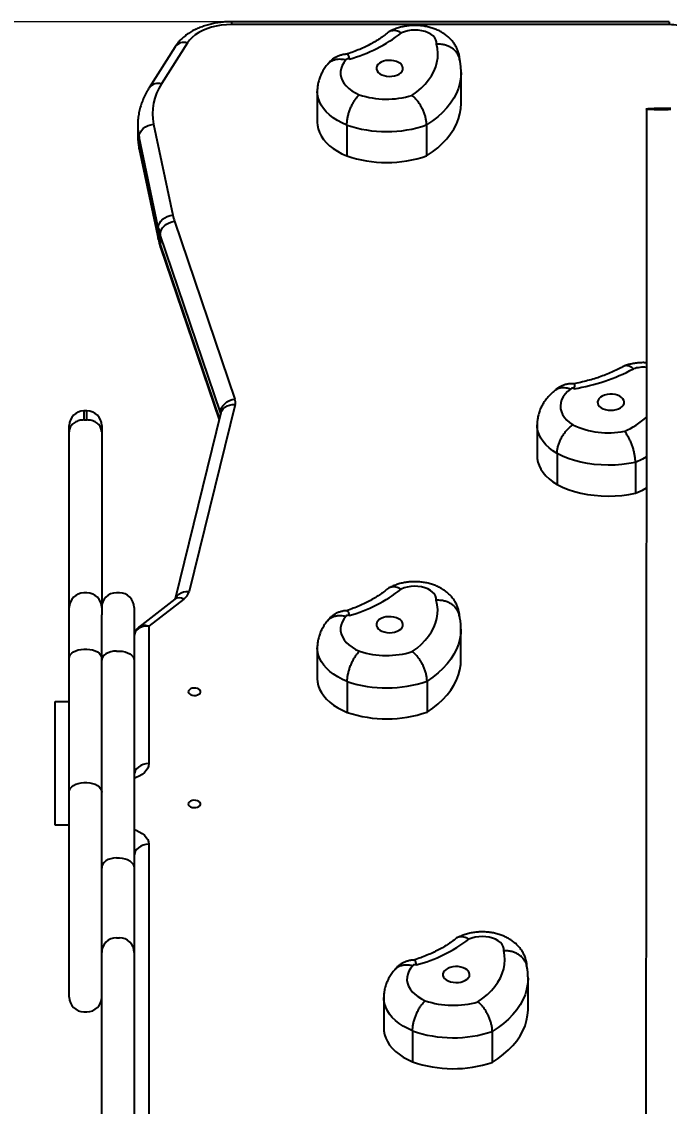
# Model space of a CAD drawing. Header units: millimetres. Extents: x -3521 to 2863, y -2984 to 3054.
# Drawn here: x -492 to -73, y 846 to 1548 of the extents above; entities that cross this region are included whole.
import ezdxf

# ---------------------------------------------------------------- set-up
doc = ezdxf.new("R2010")
doc.units = ezdxf.units.MM
doc.layers.add('DIKOM_ОБЪЕКТ', color=7, linetype='Continuous')
doc.layers.add('DIKOM_РАЗМЕР_ОБЪЕКТА', color=7, linetype='Continuous')
doc.styles.add('style1', font='arial.ttf', dxfattribs={"width": 0.8})
doc.dimstyles.new('1-50', dxfattribs={"dimtxt": 300, "dimasz": 200, "dimexe": 100, "dimexo": 0, "dimgap": 100, "dimtad": 1, "dimdec": 0, "dimtxsty": 'style1', "dimcen": 0, "dimclrd": 7, "dimclre": 7, "dimadec": 1, "dimazin": 2, "dimtfac": 1, "dimtdec": 0, "dimtmove": 0, "dimatfit": 3, "dimfxl": 0, "dimlwd": 25, "dimlwe": 18, "dimarcsym": 0})

# ---------------------------------------------------------------- blocks, each defined once
blk = doc.blocks.new('*D17')
at = {"layer": 'Defpoints', "color": 0, "transparency": 16777216}
for p in [(-1571.98, 1547.78), (-150.54, 1547.78), (-231.69, -840.74)]:
    blk.add_point(p, dxfattribs=at)
at = {"layer": 'DIKOM_РАЗМЕР_ОБЪЕКТА', "color": 7, "lineweight": 18, "transparency": 16777216}
for p, q in [((-150.54, 1547.78), (-1671.98, 1547.78)), ((-231.69, -840.74), (-1671.98, -840.74))]:
    blk.add_line(p, q, dxfattribs=at)
at = {"layer": 'DIKOM_РАЗМЕР_ОБЪЕКТА', "color": 7, "lineweight": 25, "transparency": 16777216}
blk.add_line((-1571.98, -640.74), (-1571.98, 1347.78), dxfattribs=at)
at = {"layer": 'DIKOM_РАЗМЕР_ОБЪЕКТА', "color": 7, "transparency": 16777216}
for points in [[(-1605.31, 1347.78), (-1538.65, 1347.78), (-1571.98, 1547.78)], [(-1605.31, -640.74), (-1538.65, -640.74), (-1571.98, -840.74)]]:
    blk.add_solid(points, dxfattribs=at)
at = {"layer": 'DIKOM_РАЗМЕР_ОБЪЕКТА', "color": 0, "transparency": 16777216, "insert": (-1825.15, 353.52), "char_height": 300, "attachment_point": 5, "rotation": 90, "style": 'style1'}
blk.add_mtext('2400', dxfattribs=at)

msp = doc.modelspace()

# ---------------------------------------------------------------- linework, layer by layer
at = {"layer": 'DIKOM_ОБЪЕКТ'}
for p, q in [((-73.02, 1547.78), (-356.11, 1547.78)), ((-356.11, 1547.78), (-356.11, 1545.88)), ((-73.02, 1545.88), (-356.11, 1545.88)), ((-73.02, 1547.78), (-73.02, 1545.88)), ((-392.66, 1531.53), (-409.42, 1504.99)), ((-384.63, 1534.06), (-401.39, 1507.52)), ((-207.66, 1494.85), (-207.66, 1514.86)), ((-300.68, 1502.67), (-300.68, 1482.66)), ((-416.76, 1480.69), (-416.76, 1474.29)), ((-406.53, 1481.44), (-394.06, 1422.68)), ((-281.56, 1480.93), (-281.56, 1460.93)), ((-229.96, 1480.97), (-229.96, 1460.97)), ((-403.49, 1414.35), (-415.96, 1473.12)), ((-415.96, 1473.12), (-415.96, 1466.72)), ((-415.96, 1466.72), (-403.49, 1407.95)), ((-415.83, 1465.46), (-415.96, 1466.72)), ((-415.83, 1465.46), (-403.36, 1406.7)), ((-392.97, 1418.71), (-353.96, 1303.68)), ((-403.49, 1414.35), (-403.49, 1407.95)), ((-403.36, 1406.7), (-403.49, 1407.95)), ((-363.27, 1294.95), (-402.28, 1409.97)), ((-402.28, 1409.97), (-402.28, 1403.57)), ((-402.28, 1403.57), (-364.01, 1290.72)), ((-401.97, 1401.65), (-364.15, 1290.14)), ((-353.8, 1300.06), (-383.53, 1179.16)), ((-449.61, 1296.01), (-451.61, 1296.01)), ((-451.61, 1296.01), (-451.61, 1290.19)), ((-449.61, 1290.19), (-449.61, 1296.01)), ((-363.02, 1294.73), (-392.62, 1174.34)), ((-363.27, 1294.95), (-363.27, 1293.72)), ((-461.11, 1282.55), (-461.11, 1286.51)), ((-451.61, 1290.19), (-449.61, 1290.19)), ((-440.11, 1286.51), (-440.11, 1282.55)), ((-158.46, 1287.03), (-158.46, 1267.03)), ((-461.11, 1168.8), (-461.11, 1282.55)), ((-440.11, 1282.55), (-440.11, 1168.84)), ((-145.63, 1268.43), (-145.63, 1248.42)), ((-94.92, 1262.73), (-94.92, 1242.73)), ((-449.61, 1178.3), (-451.61, 1178.3)), ((-428.61, 1178.34), (-430.61, 1178.34)), ((-392.82, 1174.18), (-416.15, 1156.11)), ((-387, 1174.27), (-409.61, 1156.76)), ((-461.11, 1136.02), (-461.11, 1168.8)), ((-440.11, 1168.73), (-440.11, 1168.84)), ((-440.11, 1168.73), (-440.11, 1164.15)), ((-419.11, 1168.84), (-419.11, 1134.69)), ((-440.11, 1134.69), (-440.11, 1164.15)), ((-409.61, 1156.76), (-409.61, 1067.84)), ((-207.76, 1134.83), (-207.76, 1154.83)), ((-451.61, 1141.87), (-449.61, 1141.87)), ((-430.61, 1140.6), (-428.61, 1140.6)), ((-300.65, 1142.78), (-300.65, 1122.77)), ((-461.11, 1049.4), (-461.11, 1136.02)), ((-440.11, 1000.25), (-440.11, 1134.69)), ((-419.11, 1134.69), (-419.11, 1000.25)), ((-281.29, 1120.94), (-281.29, 1100.94)), ((-229.69, 1121.19), (-229.69, 1101.19)), ((-470.11, 1028.07), (-470.11, 1108.06)), ((-470.11, 1108.06), (-461.11, 1108.06)), ((-451.61, 1055.56), (-449.61, 1055.56)), ((-461.11, 916.78), (-461.11, 1049.4)), ((-470.11, 1028.02), (-470.11, 1028.07)), ((-461.11, 1028.07), (-470.11, 1028.07)), ((-461.11, 1028.02), (-470.11, 1028.02)), ((-409.61, 1015.66), (-409.61, 771.54)), ((-430.61, 1006.86), (-428.61, 1006.86)), ((-440.11, 945.66), (-440.11, 1000.25)), ((-419.11, 1000.25), (-419.11, 945.66)), ((-430.61, 955.16), (-428.61, 955.16)), ((-164.36, 908.96), (-164.36, 928.97)), ((-419.11, 924.68), (-419.11, 924.69)), ((-257.68, 916.5), (-257.68, 896.49)), ((-451.61, 907.28), (-449.61, 907.28)), ((-239.07, 894.97), (-239.07, 874.97)), ((-187.47, 894.58), (-187.47, 874.57))]:
    msp.add_line(p, q, dxfattribs=at)
at = {"layer": 'DIKOM_ОБЪЕКТ', "flags": 128}
for points in [[(-356.11, 1545.88), (-359.45, 1545.77), (-362.75, 1545.44), (-365.98, 1544.89), (-369.08, 1544.14), (-372.03, 1543.19), (-374.79, 1542.04), (-377.32, 1540.73), (-379.6, 1539.25), (-381.59, 1537.64), (-383.27, 1535.9), (-384.63, 1534.06)], [(-223.52, 1533.31), (-223.54, 1534.7), (-223.93, 1536.07), (-224.7, 1537.38), (-225.82, 1538.6), (-227.26, 1539.69), (-228.98, 1540.62), (-230.93, 1541.37), (-233.06, 1541.92), (-235.32, 1542.24), (-237.63, 1542.34), (-239.94, 1542.22), (-242.18, 1541.86), (-244.29, 1541.29), (-246.21, 1540.51)], [(-239.43, 1500.11), (-236.3, 1502.41), (-233.47, 1504.85), (-230.93, 1507.41), (-228.72, 1510.07), (-226.84, 1512.82), (-225.29, 1515.64), (-224.1, 1518.53), (-223.26, 1521.46), (-222.78, 1524.42), (-222.66, 1527.39), (-222.91, 1530.36), (-223.52, 1533.31)], [(-282.11, 1523.02), (-283.51, 1521.27), (-284.57, 1519.43), (-285.29, 1517.54), (-285.64, 1515.61), (-285.64, 1513.67), (-285.27, 1511.74), (-284.54, 1509.85), (-283.47, 1508.01), (-282.06, 1506.27), (-280.34, 1504.62), (-278.32, 1503.11), (-276.03, 1501.73), (-273.49, 1500.53)], [(-279.91, 1523.59), (-280.22, 1523.7), (-280.57, 1523.75), (-280.94, 1523.75), (-281.29, 1523.69), (-281.6, 1523.58), (-281.85, 1523.42), (-282.02, 1523.23), (-282.11, 1523.02)], [(-249.48, 1522.06), (-251.06, 1522.5), (-252.76, 1522.74), (-254.51, 1522.77), (-256.23, 1522.58), (-257.85, 1522.2), (-259.31, 1521.62), (-260.54, 1520.88), (-261.51, 1520.01), (-262.16, 1519.04), (-262.47, 1518.01), (-262.43, 1516.96), (-262.04, 1515.94), (-261.32, 1514.99), (-260.29, 1514.14), (-258.99, 1513.44), (-257.49, 1512.91), (-255.84, 1512.57), (-254.11, 1512.43), (-252.37, 1512.51), (-250.69, 1512.8), (-249.14, 1513.28), (-247.78, 1513.94), (-246.68, 1514.75), (-245.87, 1515.67), (-245.38, 1516.68), (-245.25, 1517.72), (-245.46, 1518.76), (-246.02, 1519.75), (-246.91, 1520.66), (-248.07, 1521.44), (-249.48, 1522.06)], [(-207.66, 1514.89), (-207.83, 1511.63), (-208.4, 1508.24), (-209.35, 1504.88), (-210.68, 1501.57), (-212.39, 1498.32), (-214.47, 1495.15), (-216.9, 1492.07), (-219.68, 1489.1), (-222.8, 1486.25), (-226.23, 1483.54), (-229.96, 1480.97)], [(-281.56, 1480.93), (-284.72, 1482.35), (-287.64, 1483.94), (-290.32, 1485.68), (-292.73, 1487.55), (-294.85, 1489.55), (-296.66, 1491.65), (-298.14, 1493.84), (-299.3, 1496.1), (-300.11, 1498.42), (-300.57, 1500.77), (-300.68, 1502.65)], [(-229.96, 1460.97), (-226.23, 1463.54), (-222.8, 1466.25), (-219.68, 1469.1), (-216.9, 1472.07), (-214.47, 1475.15), (-212.39, 1478.32), (-210.68, 1481.57), (-209.35, 1484.88), (-208.4, 1488.24), (-207.83, 1491.63), (-207.66, 1494.85)], [(-72.06, 1490.89), (-73.69, 1490.84), (-75.47, 1490.8), (-77.33, 1490.79), (-79.21, 1490.79), (-81.04, 1490.82), (-82.75, 1490.86), (-84.29, 1490.92), (-85.59, 1490.99), (-86.6, 1491.07), (-87.3, 1491.17), (-87.66, 1491.26), (-87.66, 1491.36), (-87.3, 1491.46), (-86.6, 1491.55), (-85.59, 1491.64), (-84.29, 1491.71), (-82.75, 1491.77), (-81.04, 1491.81), (-79.21, 1491.83), (-77.33, 1491.84), (-75.47, 1491.82), (-73.69, 1491.79), (-72.06, 1491.74)], [(-415.96, 1473.12), (-415.78, 1474.61), (-415.24, 1476.08), (-414.37, 1477.46), (-413.2, 1478.7), (-411.77, 1479.76), (-410.14, 1480.58), (-408.37, 1481.15), (-406.53, 1481.44)], [(-300.68, 1482.66), (-300.57, 1480.77), (-300.11, 1478.42), (-299.3, 1476.1), (-298.14, 1473.84), (-296.66, 1471.65), (-294.85, 1469.54), (-292.73, 1467.55), (-290.32, 1465.67), (-287.64, 1463.94), (-284.72, 1462.35), (-281.56, 1460.93)], [(-403.49, 1414.35), (-403.31, 1415.85), (-402.77, 1417.32), (-401.9, 1418.7), (-400.73, 1419.94), (-399.3, 1420.99), (-397.67, 1421.82), (-395.9, 1422.39), (-394.06, 1422.68)], [(-402.28, 1409.97), (-402.1, 1411.48), (-401.57, 1412.97), (-400.71, 1414.39), (-399.56, 1415.68), (-398.14, 1416.8), (-396.54, 1417.7), (-394.79, 1418.34), (-392.97, 1418.71)], [(-401.97, 1401.65), (-402.1, 1402.11), (-402.28, 1403.57)], [(-136.87, 1310.05), (-138.79, 1308.49), (-140.4, 1306.8), (-141.68, 1305.02), (-142.63, 1303.16), (-143.22, 1301.26), (-143.46, 1299.32), (-143.33, 1297.38), (-142.84, 1295.46), (-142, 1293.59), (-140.81, 1291.78), (-139.3, 1290.06), (-137.47, 1288.46), (-135.36, 1286.99)], [(-105.1, 1305.48), (-106.52, 1306.09), (-108.12, 1306.51), (-109.82, 1306.73), (-111.57, 1306.75), (-113.28, 1306.55), (-114.89, 1306.14), (-116.34, 1305.56), (-117.55, 1304.81), (-118.49, 1303.92), (-119.12, 1302.95), (-119.4, 1301.91), (-119.34, 1300.87), (-118.92, 1299.85), (-118.17, 1298.91), (-117.11, 1298.07), (-115.8, 1297.38), (-114.29, 1296.86), (-112.63, 1296.54), (-110.89, 1296.42), (-109.15, 1296.51), (-107.48, 1296.81), (-105.95, 1297.31), (-104.61, 1297.98), (-103.53, 1298.8), (-102.74, 1299.74), (-102.28, 1300.75), (-102.17, 1301.79), (-102.42, 1302.83), (-103.01, 1303.82), (-103.91, 1304.71), (-105.1, 1305.48)], [(-363.27, 1294.95), (-363.09, 1296.45), (-362.56, 1297.94), (-361.7, 1299.36), (-360.55, 1300.65), (-359.14, 1301.77), (-357.53, 1302.67), (-355.78, 1303.32), (-353.96, 1303.68)], [(-363.02, 1294.73), (-363.02, 1294.76), (-362.48, 1296.14), (-361.61, 1297.37), (-360.45, 1298.42), (-359.02, 1299.24), (-357.4, 1299.8), (-355.63, 1300.08), (-353.8, 1300.06)], [(-145.63, 1268.43), (-148.29, 1270.17), (-150.68, 1272.06), (-152.77, 1274.06), (-154.56, 1276.17), (-156.02, 1278.37), (-157.15, 1280.64), (-157.94, 1282.96), (-158.37, 1285.31), (-158.46, 1287.01)], [(-158.46, 1267.03), (-158.37, 1265.3), (-157.94, 1262.95), (-157.15, 1260.63), (-156.02, 1258.37), (-154.56, 1256.17), (-152.77, 1254.06), (-150.68, 1252.05), (-148.29, 1250.17), (-145.63, 1248.42)], [(-94.92, 1262.73), (-99.22, 1261.91), (-103.62, 1261.33), (-108.1, 1260.99), (-112.61, 1260.89), (-117.11, 1261.02), (-121.58, 1261.4), (-125.97, 1262.02), (-130.25, 1262.87), (-134.4, 1263.94), (-138.36, 1265.23), (-142.12, 1266.73), (-145.63, 1268.43)], [(-87.83, 1266.22), (-90.45, 1264.84), (-94.92, 1262.73)], [(-145.63, 1248.42), (-142.12, 1246.73), (-138.36, 1245.23), (-134.4, 1243.94), (-130.25, 1242.86), (-125.97, 1242.02), (-121.58, 1241.4), (-117.11, 1241.02), (-112.61, 1240.88), (-108.1, 1240.98), (-103.62, 1241.33), (-99.22, 1241.91), (-94.92, 1242.73)], [(-94.92, 1242.73), (-90.45, 1244.83), (-87.79, 1246.24)], [(-392.55, 1174.48), (-392.21, 1175.24), (-391.34, 1176.48), (-390.17, 1177.52), (-388.75, 1178.34), (-387.12, 1178.9), (-385.36, 1179.18), (-383.53, 1179.16)], [(-223.69, 1173.55), (-223.73, 1174.94), (-224.14, 1176.31), (-224.92, 1177.62), (-226.06, 1178.83), (-227.51, 1179.92), (-229.24, 1180.84), (-231.2, 1181.58), (-233.34, 1182.12), (-235.59, 1182.44), (-237.9, 1182.53), (-240.21, 1182.39), (-242.45, 1182.03), (-244.55, 1181.45), (-246.47, 1180.67)], [(-239.24, 1140.29), (-236.14, 1142.61), (-233.32, 1145.06), (-230.82, 1147.62), (-228.64, 1150.29), (-226.78, 1153.05), (-225.27, 1155.88), (-224.11, 1158.77), (-223.3, 1161.7), (-222.86, 1164.66), (-222.77, 1167.64), (-223.05, 1170.61), (-223.69, 1173.55)], [(-282.17, 1163.03), (-283.55, 1161.27), (-284.59, 1159.43), (-285.28, 1157.54), (-285.62, 1155.6), (-285.59, 1153.66), (-285.2, 1151.74), (-284.46, 1149.85), (-283.36, 1148.02), (-281.93, 1146.28), (-280.19, 1144.64), (-278.15, 1143.13), (-275.85, 1141.77), (-273.3, 1140.57)], [(-279.97, 1163.61), (-280.29, 1163.71), (-280.64, 1163.77), (-281, 1163.76), (-281.35, 1163.7), (-281.66, 1163.59), (-281.91, 1163.43), (-282.09, 1163.24), (-282.17, 1163.03)], [(-249.53, 1162.2), (-251.12, 1162.63), (-252.82, 1162.86), (-254.56, 1162.88), (-256.28, 1162.7), (-257.9, 1162.3), (-259.35, 1161.72), (-260.58, 1160.98), (-261.53, 1160.1), (-262.18, 1159.13), (-262.48, 1158.1), (-262.42, 1157.05), (-262.02, 1156.03), (-261.29, 1155.08), (-260.25, 1154.24), (-258.95, 1153.54), (-257.44, 1153.02), (-255.78, 1152.68), (-254.05, 1152.55), (-252.31, 1152.64), (-250.64, 1152.93), (-249.09, 1153.42), (-247.74, 1154.08), (-246.65, 1154.9), (-245.85, 1155.83), (-245.37, 1156.84), (-245.25, 1157.88), (-245.48, 1158.92), (-246.05, 1159.91), (-246.94, 1160.81), (-248.12, 1161.58), (-249.53, 1162.2)], [(-207.76, 1154.84), (-207.9, 1151.94), (-208.43, 1148.54), (-209.34, 1145.18), (-210.64, 1141.87), (-212.31, 1138.61), (-214.35, 1135.43), (-216.75, 1132.34), (-219.5, 1129.36), (-222.58, 1126.5), (-225.98, 1123.77), (-229.69, 1121.19)], [(-461.11, 1136.02), (-460.92, 1137.16), (-460.38, 1138.26), (-459.5, 1139.27), (-458.32, 1140.16), (-456.88, 1140.89), (-455.24, 1141.43), (-453.46, 1141.76), (-451.61, 1141.87)], [(-449.61, 1141.87), (-447.75, 1141.76), (-445.97, 1141.43), (-444.33, 1140.89), (-442.89, 1140.16), (-441.71, 1139.27), (-440.83, 1138.26), (-440.29, 1137.16), (-440.11, 1136.02)], [(-430.61, 1140.6), (-432.46, 1140.49), (-434.24, 1140.15), (-435.88, 1139.61), (-437.32, 1138.87), (-438.5, 1137.97), (-439.38, 1136.95), (-439.92, 1135.84), (-440.11, 1134.69)], [(-428.61, 1140.6), (-426.75, 1140.49), (-424.97, 1140.15), (-423.33, 1139.61), (-421.89, 1138.87), (-420.71, 1137.97), (-419.83, 1136.95), (-419.29, 1135.84), (-419.11, 1134.69)], [(-281.29, 1120.94), (-284.46, 1122.35), (-287.4, 1123.93), (-290.1, 1125.65), (-292.53, 1127.52), (-294.67, 1129.51), (-296.5, 1131.6), (-298.01, 1133.79), (-299.19, 1136.04), (-300.03, 1138.36), (-300.51, 1140.71), (-300.65, 1142.76)], [(-229.69, 1101.19), (-225.98, 1103.77), (-222.58, 1106.5), (-219.5, 1109.36), (-216.75, 1112.34), (-214.35, 1115.43), (-212.31, 1118.61), (-210.64, 1121.86), (-209.34, 1125.18), (-208.43, 1128.54), (-207.9, 1131.93), (-207.76, 1134.83)], [(-300.65, 1122.77), (-300.51, 1120.7), (-300.03, 1118.35), (-299.19, 1116.04), (-298.01, 1113.78), (-296.5, 1111.6), (-294.67, 1109.5), (-292.53, 1107.51), (-290.1, 1105.65), (-287.4, 1103.92), (-284.46, 1102.35), (-281.29, 1100.94)], [(-384.11, 1114.33), (-383.93, 1113.62), (-383.41, 1112.97), (-382.6, 1112.45), (-381.57, 1112.09), (-380.4, 1111.93), (-379.22, 1111.99), (-378.11, 1112.25), (-377.17, 1112.69), (-376.5, 1113.28), (-376.15, 1113.97), (-376.15, 1114.68), (-376.5, 1115.37), (-377.17, 1115.96), (-378.11, 1116.4), (-379.22, 1116.66), (-380.4, 1116.72), (-381.57, 1116.56), (-382.6, 1116.2), (-383.41, 1115.68), (-383.93, 1115.03), (-384.11, 1114.33)], [(-409.61, 1067.84), (-409.79, 1066.3), (-410.33, 1064.8), (-411.23, 1063.36), (-412.46, 1062), (-414, 1060.77), (-415.82, 1059.68), (-417.87, 1058.76), (-419.11, 1058.32)], [(-409.61, 1067.84), (-411.46, 1067.69), (-413.24, 1067.26), (-414.88, 1066.56), (-416.32, 1065.61), (-417.5, 1064.46), (-418.38, 1063.15), (-418.92, 1061.72), (-418.97, 1061.51)], [(-461.11, 1049.4), (-460.92, 1050.6), (-460.38, 1051.76), (-459.5, 1052.82), (-458.32, 1053.75), (-456.88, 1054.52), (-455.24, 1055.09), (-453.46, 1055.44), (-451.61, 1055.56)], [(-449.61, 1055.56), (-447.75, 1055.44), (-445.97, 1055.09), (-444.33, 1054.52), (-442.89, 1053.75), (-441.71, 1052.82), (-440.83, 1051.76), (-440.29, 1050.6), (-440.11, 1049.4)], [(-384.11, 1041.75), (-383.93, 1041.04), (-383.41, 1040.4), (-382.6, 1039.87), (-381.57, 1039.52), (-380.4, 1039.36), (-379.22, 1039.41), (-378.11, 1039.67), (-377.17, 1040.12), (-376.5, 1040.71), (-376.15, 1041.39), (-376.15, 1042.11), (-376.5, 1042.79), (-377.17, 1043.38), (-378.11, 1043.83), (-379.22, 1044.09), (-380.4, 1044.14), (-381.57, 1043.98), (-382.6, 1043.63), (-383.41, 1043.1), (-383.93, 1042.46), (-384.11, 1041.75)], [(-419.11, 1025.18), (-417.87, 1024.74), (-415.82, 1023.82), (-414, 1022.73), (-412.46, 1021.5), (-411.23, 1020.14), (-410.33, 1018.7), (-409.79, 1017.2), (-409.61, 1015.66)], [(-409.61, 1015.66), (-411.46, 1015.51), (-413.24, 1015.08), (-414.88, 1014.38), (-416.32, 1013.43), (-417.5, 1012.28), (-418.38, 1010.97), (-418.92, 1009.54), (-419.11, 1008.06)], [(-430.61, 1006.86), (-432.46, 1006.73), (-434.24, 1006.35), (-435.88, 1005.74), (-437.32, 1004.92), (-438.5, 1003.92), (-439.38, 1002.78), (-439.92, 1001.54), (-440.11, 1000.25)], [(-428.61, 1006.86), (-426.75, 1006.73), (-424.97, 1006.35), (-423.33, 1005.74), (-421.89, 1004.92), (-420.71, 1003.92), (-419.83, 1002.78), (-419.29, 1001.54), (-419.11, 1000.25)], [(-180.07, 946.85), (-180.06, 948.24), (-180.42, 949.62), (-181.16, 950.93), (-182.25, 952.16), (-183.67, 953.26), (-185.36, 954.21), (-187.3, 954.98), (-189.42, 955.54), (-191.66, 955.89), (-193.97, 956.01), (-196.28, 955.9), (-198.53, 955.56), (-200.65, 955.01), (-202.6, 954.25)], [(-196.77, 913.79), (-193.59, 916.07), (-190.69, 918.48), (-188.1, 921.02), (-185.82, 923.66), (-183.87, 926.39), (-182.27, 929.2), (-181, 932.08), (-180.1, 935), (-179.55, 937.96), (-179.36, 940.93), (-179.54, 943.9), (-180.07, 946.85)], [(-238.9, 937.06), (-240.34, 935.32), (-241.45, 933.5), (-242.21, 931.61), (-242.61, 929.68), (-242.65, 927.74), (-242.33, 925.81), (-241.65, 923.91), (-240.62, 922.07), (-239.25, 920.31), (-237.56, 918.65), (-235.58, 917.12), (-233.32, 915.73), (-230.82, 914.5)], [(-236.69, 937.61), (-237, 937.72), (-237.35, 937.78), (-237.71, 937.78), (-238.06, 937.72), (-238.38, 937.61), (-238.63, 937.46), (-238.81, 937.27), (-238.9, 937.06)], [(-206.3, 935.82), (-207.87, 936.28), (-209.56, 936.53), (-211.31, 936.57), (-213.03, 936.41), (-214.66, 936.03), (-216.13, 935.47), (-217.39, 934.74), (-218.37, 933.88), (-219.05, 932.91), (-219.38, 931.89), (-219.37, 930.84), (-219, 929.81), (-218.3, 928.86), (-217.29, 928), (-216.01, 927.29), (-214.52, 926.74), (-212.88, 926.39), (-211.15, 926.24), (-209.41, 926.3), (-207.73, 926.57), (-206.17, 927.04), (-204.79, 927.69), (-203.67, 928.49), (-202.84, 929.41), (-202.33, 930.41), (-202.17, 931.45), (-202.36, 932.49), (-202.9, 933.49), (-203.76, 934.4), (-204.91, 935.19), (-206.3, 935.82)], [(-164.36, 928.98), (-164.36, 928.44), (-164.62, 925.04), (-165.26, 921.66), (-166.29, 918.31), (-167.7, 915.01), (-169.49, 911.77), (-171.64, 908.62), (-174.15, 905.56), (-177, 902.62), (-180.18, 899.79), (-183.67, 897.11), (-187.47, 894.58)], [(-239.07, 894.97), (-242.19, 896.42), (-245.08, 898.03), (-247.71, 899.79), (-250.07, 901.69), (-252.14, 903.7), (-253.9, 905.82), (-255.34, 908.02), (-256.44, 910.29), (-257.2, 912.62), (-257.6, 914.97), (-257.68, 916.48)], [(-187.47, 874.57), (-183.67, 877.11), (-180.18, 879.79), (-177, 882.61), (-174.15, 885.56), (-171.64, 888.62), (-169.49, 891.77), (-167.7, 895), (-166.29, 898.3), (-165.26, 901.65), (-164.62, 905.04), (-164.36, 908.44), (-164.36, 908.96)], [(-257.68, 896.49), (-257.6, 894.97), (-257.2, 892.61), (-256.44, 890.29), (-255.34, 888.02), (-253.9, 885.81), (-252.14, 883.7), (-250.07, 881.68), (-247.71, 879.79), (-245.08, 878.03), (-242.19, 876.42), (-239.07, 874.97)]]:
    msp.add_lwpolyline(points, dxfattribs=at)
at = {"layer": 'DIKOM_ОБЪЕКТ'}
for centre, radius, start, end in [((-72.98, 1512.52), 33.36, 79.89244, 90.05434), ((-306.23, 1617.99), 98, 285.58087, 307.76197), ((-386.86, 1527.13), 7.28, 72.15362, 142.80228), ((-403.62, 1500.59), 7.28, 72.15148, 142.83238), ((-372.51, 1488.28), 34.7, 146.32597, 191.36409), ((-255.8, 1554.06), 56.38, 251.71293, 286.87988), ((-380.43, 1480.7), 36.33, 180.08093, 192.04789), ((-255.83, 1556.55), 79.88, 251.20452, 288.88986), ((-380.4, 1474.3), 36.35, 180.02072, 192.04408), ((-255.83, 1536.55), 79.88, 251.20449, 288.88987), ((-359.93, 1429.94), 34.9, 192.01167, 198.77029), ((-365.77, 1422.38), 38.56, 192.01176, 198.76999), ((-365.77, 1415.98), 38.56, 192.01176, 198.76999), ((-153.28, 1429.68), 120.77, 278.93448, 298.21369), ((-89.65, 1301.92), 22.31, 85.18163, 107.03455), ((-135.52, 1308.86), 1.8, 56.71404, 138.63565), ((-360.02, 1301.6), 6.4, 346.1397, 19.0402), ((-451.61, 1286.51), 9.5, 90, 180), ((-449.61, 1286.51), 9.5, 0, 90), ((-366.11, 1293.98), 3, 6.23803, 18.88466), ((-126.4, 1336.4), 58.9, 294.4543, 311.02687), ((-112.25, 1335.99), 54.17, 244.75286, 280.88994), ((-392.3, 1181.71), 9.14, 305.43869, 343.7977), ((-306.48, 1257.09), 97.17, 285.82997, 308.13877), ((-451.61, 1168.8), 9.5, 90, 180), ((-449.61, 1168.8), 9.5, 0, 90), ((-430.61, 1168.84), 9.5, 90, 180), ((-428.61, 1168.84), 9.5, 0, 90), ((-389.84, 1169.6), 5.46, 58.70113, 123.08465), ((-255.83, 1194.18), 56.39, 251.9452, 287.10716), ((-255.85, 1196.66), 79.88, 251.43344, 289.12034), ((-255.85, 1176.66), 79.88, 251.43349, 289.12035), ((-430.61, 945.66), 9.5, 89.99234, 179.99292), ((-428.6, 945.66), 9.5, 0.00708, 90.00766), ((-262.6, 1033.95), 99.77, 285.05603, 306.97332), ((-451.61, 916.78), 9.5, 180, 270), ((-449.61, 916.78), 9.5, 270, 0), ((-212.68, 967.83), 56.34, 251.2175, 286.4023), ((-212.69, 970.36), 79.87, 250.71616, 288.40553), ((-212.69, 950.36), 79.87, 250.71629, 288.40552)]:
    msp.add_arc(centre, radius, start, end, dxfattribs=at)
for major_axis, ratio, start_param, end_param in [((-9.31, 2.41), 0.780532, 4.911675, 6.482471), ((-7.2, 6.33), 0.698852, 5.262989, 6.145072)]:
    msp.add_ellipse((-409.61, 1149.16), major_axis=major_axis, ratio=ratio, start_param=start_param, end_param=end_param, dxfattribs=at)
for points, knots in [([(-356.11, 1547.78), (-356.75, 1547.77), (-358.58, 1547.75), (-361.6, 1547.56), (-365.11, 1547.13), (-368.57, 1546.49), (-371.94, 1545.64), (-375.2, 1544.58), (-378.33, 1543.32), (-381.3, 1541.84), (-384.09, 1540.16), (-386.65, 1538.27), (-388.96, 1536.2), (-391, 1533.97), (-392.11, 1532.34), (-392.66, 1531.53)], [0, 0, 0, 0, 0.042782, 0.121479, 0.200323, 0.279389, 0.358773, 0.438553, 0.518777, 0.599444, 0.680448, 0.76146, 0.841993, 0.921475, 1, 1, 1, 1]), ([(-208.55, 1523.02), (-208.56, 1523.38), (-208.59, 1524.56), (-208.97, 1526.55), (-209.67, 1528.92), (-210.66, 1531.19), (-211.91, 1533.33), (-213.4, 1535.34), (-215.14, 1537.2), (-217.11, 1538.91), (-219.3, 1540.45), (-221.72, 1541.82), (-224.34, 1542.98), (-227.13, 1543.93), (-230.05, 1544.65), (-233.04, 1545.13), (-236.09, 1545.36), (-239.16, 1545.35), (-242.23, 1545.09), (-245.27, 1544.58), (-248.27, 1543.81), (-251.18, 1542.76), (-253.11, 1541.88), (-254.06, 1541.34), (-254.11, 1541.31)], [0, 0, 0, 0, 0.018916, 0.063035, 0.106816, 0.150517, 0.194412, 0.238794, 0.283962, 0.330196, 0.377704, 0.426549, 0.476574, 0.527436, 0.578679, 0.629985, 0.681294, 0.732692, 0.784352, 0.836418, 0.889095, 0.942513, 0.996639, 1, 1, 1, 1]), ([(-255, 1540.71), (-255.34, 1540.43), (-256.52, 1539.45), (-258.75, 1537.79), (-261.77, 1535.78), (-265.03, 1533.85), (-268.53, 1532.01), (-272.25, 1530.28), (-276.18, 1528.67), (-279.39, 1527.47), (-281.34, 1526.87), (-281.85, 1526.71)], [0, 0, 0, 0, 0.051244, 0.179814, 0.308383, 0.436963, 0.565684, 0.694648, 0.82391, 0.953495, 1, 1, 1, 1]), ([(-246.21, 1540.51), (-246.23, 1540.52), (-247.05, 1541), (-248.49, 1541.63), (-250.46, 1542.04), (-252.13, 1542.03), (-253.63, 1541.59), (-254.58, 1541.13), (-254.96, 1540.73), (-254.99, 1540.7)], [0, 0, 0, 0, 0.003516, 0.249945, 0.432123, 0.619512, 0.800884, 0.987464, 1, 1, 1, 1]), ([(-208.76, 1524.03), (-208.92, 1524.61), (-209.27, 1525.85), (-210.3, 1527.58), (-211.69, 1529.22), (-213.44, 1530.62), (-215.46, 1531.77), (-217.72, 1532.62), (-220.39, 1533.21), (-222.37, 1533.34), (-223.5, 1533.31), (-223.52, 1533.31)], [0, 0, 0, 0, 0.108608, 0.229826, 0.351047, 0.472372, 0.593702, 0.715335, 0.83697, 0.997559, 1, 1, 1, 1]), ([(-281.62, 1526.7), (-281.79, 1526.7), (-282.75, 1526.7), (-284.42, 1526.39), (-286.57, 1525.79), (-288.54, 1524.92), (-290.36, 1523.83), (-292, 1522.51), (-293.25, 1521.27), (-293.86, 1520.4), (-294.07, 1520.1)], [0, 0, 0, 0, 0.034133, 0.198038, 0.34638, 0.492973, 0.638051, 0.782145, 0.925733, 1, 1, 1, 1]), ([(-282.11, 1523.02), (-282.12, 1523.02), (-283.2, 1523.22), (-285.02, 1523.49), (-287.49, 1523.43), (-289.56, 1523.05), (-291.42, 1522.31), (-292.93, 1521.37), (-293.66, 1520.54), (-293.98, 1520.18)], [0, 0, 0, 0, 0.002568, 0.21874, 0.380059, 0.546054, 0.707265, 0.873142, 1, 1, 1, 1]), ([(-279.91, 1523.59), (-279.91, 1523.59), (-279.85, 1523.98), (-279.94, 1524.72), (-280.28, 1525.68), (-280.78, 1526.39), (-281.27, 1526.75), (-281.54, 1526.7), (-281.62, 1526.68)], [0, 0, 0, 0, 0.002567, 0.193577, 0.391593, 0.63899, 0.893631, 1, 1, 1, 1]), ([(-207.67, 1514.9), (-207.69, 1515.97), (-207.74, 1518.22), (-208.13, 1521.27), (-208.58, 1523.22), (-208.76, 1524.03)], [0, 0, 0, 0, 0.349481, 0.732079, 1, 1, 1, 1]), ([(-293.99, 1520.2), (-294.11, 1520.07), (-294.93, 1519.13), (-296.26, 1517.26), (-297.85, 1514.56), (-299.07, 1511.76), (-299.97, 1508.91), (-300.5, 1506.03), (-300.72, 1503.93), (-300.67, 1502.81), (-300.66, 1502.63)], [0, 0, 0, 0, 0.026732, 0.193508, 0.357087, 0.516283, 0.671555, 0.823587, 0.973143, 1, 1, 1, 1]), ([(-409.42, 1504.99), (-409.82, 1504.34), (-410.91, 1502.56), (-412.47, 1499.57), (-413.98, 1496), (-415.17, 1492.38), (-416.04, 1488.73), (-416.57, 1485.08), (-416.79, 1482.37), (-416.74, 1480.9), (-416.73, 1480.64)], [0, 0, 0, 0, 0.085088, 0.235718, 0.385173, 0.533135, 0.679715, 0.825127, 0.969679, 1, 1, 1, 1]), ([(-281.56, 1480.93), (-281.54, 1481.63), (-281.5, 1483.02), (-281.14, 1485.32), (-280.59, 1487.69), (-279.83, 1490.1), (-278.89, 1492.45), (-277.8, 1494.7), (-276.58, 1496.77), (-275.16, 1498.78), (-274.1, 1499.95), (-273.51, 1500.51), (-273.49, 1500.53)], [0, 0, 0, 0, 0.107305, 0.214613, 0.321917, 0.429223, 0.536548, 0.643874, 0.751255, 0.858636, 0.996644, 1, 1, 1, 1]), ([(-229.96, 1480.97), (-229.99, 1481.66), (-230.04, 1483.04), (-230.45, 1485.3), (-231.1, 1487.62), (-231.97, 1489.95), (-233.06, 1492.23), (-234.32, 1494.4), (-235.73, 1496.4), (-237.43, 1498.39), (-238.69, 1499.54), (-239.42, 1500.1), (-239.43, 1500.11)], [0, 0, 0, 0, 0.105826, 0.211654, 0.317462, 0.423273, 0.529469, 0.635671, 0.742878, 0.850093, 0.998286, 1, 1, 1, 1]), ([(-87.7, 1491.31), (-87.71, 1484.26), (-87.72, 1470.47), (-87.73, 1450.32), (-87.74, 1431.2), (-87.75, 1413.11), (-87.76, 1396.06), (-87.76, 1380.06), (-87.77, 1365.47), (-87.78, 1352.24), (-87.79, 1340.31), (-87.79, 1329.24), (-87.8, 1319.02), (-87.8, 1309.66), (-87.81, 1293.9), (-87.83, 1271.4), (-87.85, 1241.95), (-87.87, 1211.73), (-87.89, 1181.02), (-87.91, 1150.02), (-87.93, 1119.51), (-87.96, 1089.44), (-87.98, 1059.15), (-88.01, 1028.61), (-88.03, 997.76), (-88.06, 967.08), (-88.09, 936.5), (-88.12, 906.25), (-88.14, 880.67), (-88.16, 859.67), (-88.18, 843.04), (-88.2, 826.88), (-88.21, 811.27), (-88.23, 796.28), (-88.25, 781.98), (-88.27, 768.46), (-88.29, 755.7), (-88.31, 743.85), (-88.33, 732.85), (-88.35, 722.5), (-88.38, 712.57), (-88.4, 702.88), (-88.42, 693.19), (-88.44, 683.29), (-88.46, 672.91), (-88.48, 662.79), (-88.5, 653.02), (-88.52, 643.71), (-88.53, 633.86), (-88.55, 623.42), (-88.56, 612.33), (-88.57, 600.53), (-88.59, 587.98), (-88.6, 574.77), (-88.61, 560.97), (-88.62, 546.66), (-88.63, 531.91), (-88.65, 514.29), (-88.66, 493.68), (-88.67, 470.1), (-88.69, 446.3), (-88.7, 422.32), (-88.71, 398.18), (-88.73, 374.09), (-88.74, 350.32), (-88.75, 328.99), (-88.76, 310.12), (-88.77, 293.61), (-88.77, 280.03), (-88.78, 268.94), (-88.78, 259.87), (-88.79, 249.86), (-88.79, 238.89), (-88.8, 227.22), (-88.8, 214.89), (-88.81, 201.97), (-88.82, 188.28), (-88.82, 173.88), (-88.83, 158.82), (-88.84, 145.39), (-88.85, 133.75), (-88.85, 123.92), (-88.86, 113.57), (-88.87, 102.41), (-88.87, 91.18), (-88.87, 80.09), (-88.88, 69.61), (-88.88, 62.64), (-88.88, 59.26)], [0, 0, 0, 0, 0.012549, 0.024501, 0.035855, 0.04661, 0.056765, 0.066321, 0.075277, 0.082962, 0.090144, 0.096825, 0.103005, 0.108686, 0.113868, 0.131772, 0.149994, 0.168537, 0.188673, 0.208816, 0.228964, 0.249129, 0.269302, 0.290716, 0.31216, 0.333664, 0.35523, 0.376812, 0.398398, 0.411103, 0.423786, 0.436441, 0.449063, 0.461652, 0.474214, 0.486759, 0.499299, 0.512065, 0.524853, 0.537682, 0.550555, 0.563472, 0.576197, 0.588956, 0.601736, 0.614507, 0.624157, 0.633778, 0.643367, 0.652923, 0.662452, 0.671968, 0.68149, 0.691033, 0.700603, 0.710205, 0.719837, 0.729491, 0.743992, 0.758473, 0.772899, 0.787278, 0.801623, 0.815934, 0.829928, 0.843487, 0.853331, 0.862939, 0.872316, 0.877034, 0.882307, 0.888135, 0.894521, 0.901463, 0.908548, 0.91613, 0.924205, 0.932773, 0.941833, 0.951387, 0.957359, 0.963511, 0.969839, 0.976363, 0.983077, 0.988783, 0.994581, 1, 1, 1, 1]), ([(-416.73, 1474.31), (-416.72, 1473.32), (-416.7, 1471.13), (-416.35, 1468.17), (-415.97, 1466.22), (-415.83, 1465.46)], [0, 0, 0, 0, 0.331463, 0.741367, 1, 1, 1, 1]), ([(-403.36, 1406.7), (-403.2, 1405.99), (-402.81, 1404.29), (-402.28, 1402.62), (-401.97, 1401.65)], [0, 0, 0, 0, 0.419837, 1, 1, 1, 1]), ([(-87.79, 1327.16), (-88.6, 1327.19), (-90.42, 1327.26), (-93.28, 1327.09), (-96.34, 1326.68), (-99.28, 1326.01), (-101.19, 1325.42), (-102.1, 1325.08), (-102.12, 1325.07)], [0, 0, 0, 0, 0.164013, 0.3727, 0.582805, 0.795099, 0.995218, 1, 1, 1, 1]), ([(-102.68, 1324.82), (-103.1, 1324.58), (-104.63, 1323.7), (-107.45, 1322.26), (-111.2, 1320.55), (-115.16, 1318.95), (-119.3, 1317.48), (-123.62, 1316.15), (-128.1, 1314.97), (-131.75, 1314.12), (-133.94, 1313.73), (-134.54, 1313.62)], [0, 0, 0, 0, 0.048384, 0.176283, 0.304455, 0.432928, 0.561722, 0.690839, 0.820264, 0.94997, 1, 1, 1, 1]), ([(-96.19, 1323.25), (-96.2, 1323.26), (-96.86, 1323.82), (-98.02, 1324.6), (-99.62, 1325.21), (-100.97, 1325.35), (-102, 1325.2), (-102.49, 1324.87), (-102.65, 1324.77)], [0, 0, 0, 0, 0.003985, 0.283271, 0.489731, 0.70211, 0.90767, 1, 1, 1, 1]), ([(-134.5, 1313.58), (-135.1, 1313.61), (-136.48, 1313.67), (-138.59, 1313.41), (-140.75, 1312.88), (-142.76, 1312.1), (-144.61, 1311.07), (-145.94, 1310.16), (-146.57, 1309.54), (-146.7, 1309.41)], [0, 0, 0, 0, 0.134955, 0.312881, 0.476784, 0.638789, 0.798985, 0.957912, 1, 1, 1, 1]), ([(-134.53, 1310.37), (-134.53, 1310.37), (-134.35, 1310.75), (-134.19, 1311.48), (-134.14, 1312.46), (-134.23, 1313.21), (-134.37, 1313.6), (-134.47, 1313.56), (-134.5, 1313.55)], [0, 0, 0, 0, 0.002564, 0.193364, 0.39116, 0.638279, 0.892629, 1, 1, 1, 1]), ([(-146.63, 1309.47), (-146.77, 1309.36), (-147.84, 1308.56), (-149.65, 1306.92), (-151.92, 1304.49), (-153.87, 1301.9), (-155.49, 1299.19), (-156.75, 1296.4), (-157.68, 1293.55), (-158.24, 1290.67), (-158.49, 1288.48), (-158.44, 1287.26), (-158.43, 1287)], [0, 0, 0, 0, 0.020743, 0.148422, 0.274735, 0.398099, 0.51816, 0.634973, 0.748873, 0.860344, 0.969949, 1, 1, 1, 1]), ([(-136.87, 1310.05), (-136.88, 1310.06), (-137.87, 1310.38), (-139.53, 1310.84), (-141.77, 1311.05), (-143.62, 1310.87), (-145.29, 1310.38), (-146.19, 1309.77), (-146.63, 1309.47)], [0, 0, 0, 0, 0.002976, 0.253449, 0.440368, 0.632702, 0.819489, 1, 1, 1, 1]), ([(-451.61, 1290.19), (-452.67, 1290.1), (-454.81, 1289.93), (-457.65, 1288.62), (-459.82, 1286.68), (-460.88, 1284.58), (-461.1, 1283.17), (-461.1, 1282.6), (-461.11, 1282.55)], [0, 0, 0, 0, 0.214675, 0.429347, 0.644027, 0.858704, 0.986455, 1, 1, 1, 1]), ([(-440.11, 1282.55), (-440.11, 1282.6), (-440.11, 1283.17), (-440.33, 1284.58), (-441.4, 1286.68), (-443.56, 1288.62), (-446.4, 1289.93), (-448.54, 1290.1), (-449.61, 1290.19)], [0, 0, 0, 0, 0.013545, 0.141296, 0.355973, 0.570653, 0.785325, 1, 1, 1, 1]), ([(-145.63, 1268.43), (-145.61, 1269.12), (-145.55, 1270.5), (-145.1, 1272.76), (-144.39, 1275.06), (-143.42, 1277.37), (-142.23, 1279.61), (-140.84, 1281.71), (-139.29, 1283.63), (-137.48, 1285.46), (-136.13, 1286.49), (-135.37, 1286.98), (-135.36, 1286.99)], [0, 0, 0, 0, 0.107305, 0.214613, 0.321917, 0.429224, 0.536549, 0.643876, 0.751255, 0.858638, 0.996644, 1, 1, 1, 1]), ([(-94.92, 1262.73), (-94.94, 1263.42), (-94.98, 1264.8), (-95.28, 1267.1), (-95.77, 1269.48), (-96.43, 1271.9), (-97.24, 1274.29), (-98.19, 1276.58), (-99.25, 1278.72), (-100.52, 1280.88), (-101.46, 1282.15), (-102.01, 1282.78), (-102.01, 1282.79)], [0, 0, 0, 0, 0.105827, 0.211654, 0.317461, 0.423274, 0.529469, 0.635671, 0.74288, 0.850094, 0.998284, 1, 1, 1, 1]), ([(-255.34, 1180.81), (-255.67, 1180.52), (-256.85, 1179.53), (-259.05, 1177.87), (-262.04, 1175.85), (-265.28, 1173.91), (-268.75, 1172.06), (-272.45, 1170.31), (-276.36, 1168.69), (-279.55, 1167.49), (-281.48, 1166.88), (-281.99, 1166.72)], [0, 0, 0, 0, 0.051345, 0.179982, 0.308596, 0.437204, 0.565943, 0.694915, 0.824179, 0.953765, 1, 1, 1, 1]), ([(-246.47, 1180.67), (-246.48, 1180.67), (-247.31, 1181.14), (-248.76, 1181.77), (-250.74, 1182.18), (-252.42, 1182.16), (-253.93, 1181.72), (-254.9, 1181.24), (-255.29, 1180.82), (-255.32, 1180.79)], [0, 0, 0, 0, 0.003497, 0.2487, 0.429966, 0.616421, 0.79689, 0.98254, 1, 1, 1, 1]), ([(-208.74, 1163.42), (-208.76, 1163.78), (-208.8, 1164.97), (-209.21, 1166.95), (-209.93, 1169.31), (-210.94, 1171.57), (-212.21, 1173.7), (-213.73, 1175.69), (-215.48, 1177.54), (-217.47, 1179.24), (-219.69, 1180.77), (-222.13, 1182.12), (-224.76, 1183.27), (-227.56, 1184.19), (-230.49, 1184.89), (-233.49, 1185.34), (-236.54, 1185.55), (-239.62, 1185.52), (-242.68, 1185.24), (-245.72, 1184.71), (-248.71, 1183.92), (-251.61, 1182.85), (-253.5, 1181.96), (-254.42, 1181.43), (-254.44, 1181.42)], [0, 0, 0, 0, 0.018985, 0.063104, 0.106907, 0.150653, 0.19462, 0.239098, 0.28439, 0.330771, 0.378441, 0.427442, 0.477603, 0.528565, 0.579867, 0.631219, 0.682578, 0.734038, 0.785772, 0.837931, 0.890717, 0.944251, 0.998478, 1, 1, 1, 1]), ([(-392.49, 1174.47), (-392.49, 1174.47), (-392.47, 1174.5), (-392.57, 1174.37), (-392.76, 1174.22), (-392.82, 1174.18)], [0, 0, 0, 0, 0.160297, 0.737287, 1, 1, 1, 1]), ([(-208.97, 1164.43), (-209.13, 1164.98), (-209.46, 1166.18), (-210.48, 1167.88), (-211.87, 1169.51), (-213.62, 1170.9), (-215.64, 1172.04), (-217.9, 1172.88), (-220.57, 1173.47), (-222.55, 1173.59), (-223.68, 1173.55), (-223.69, 1173.55)], [0, 0, 0, 0, 0.103111, 0.225077, 0.347044, 0.46912, 0.591197, 0.713581, 0.835967, 0.997546, 1, 1, 1, 1]), ([(-281.75, 1166.71), (-281.93, 1166.71), (-282.9, 1166.7), (-284.58, 1166.39), (-286.73, 1165.77), (-288.68, 1164.89), (-290.5, 1163.79), (-292.13, 1162.46), (-293.38, 1161.2), (-294, 1160.32), (-294.21, 1160.01)], [0, 0, 0, 0, 0.035861, 0.199413, 0.347033, 0.492914, 0.637311, 0.780755, 0.923708, 1, 1, 1, 1]), ([(-279.97, 1163.61), (-279.97, 1163.61), (-279.92, 1164), (-280.02, 1164.74), (-280.37, 1165.7), (-280.89, 1166.41), (-281.39, 1166.76), (-281.67, 1166.71), (-281.75, 1166.69)], [0, 0, 0, 0, 0.002565, 0.193493, 0.391423, 0.638721, 0.89325, 1, 1, 1, 1]), ([(-294.13, 1160.11), (-294.24, 1159.98), (-295.06, 1159.04), (-296.36, 1157.16), (-297.92, 1154.45), (-299.12, 1151.65), (-299.99, 1148.79), (-300.49, 1145.92), (-300.69, 1143.89), (-300.64, 1142.84), (-300.64, 1142.74)], [0, 0, 0, 0, 0.02702, 0.195699, 0.361119, 0.52213, 0.679214, 0.833065, 0.98448, 1, 1, 1, 1]), ([(-282.17, 1163.03), (-282.18, 1163.03), (-283.26, 1163.23), (-285.09, 1163.49), (-287.56, 1163.42), (-289.64, 1163.03), (-291.5, 1162.28), (-293.03, 1161.32), (-293.78, 1160.47), (-294.12, 1160.1)], [0, 0, 0, 0, 0.002555, 0.217494, 0.377894, 0.54294, 0.703228, 0.86816, 1, 1, 1, 1]), ([(-207.76, 1154.85), (-207.76, 1154.87), (-207.71, 1156.07), (-207.9, 1158.45), (-208.29, 1161.63), (-208.77, 1163.6), (-208.97, 1164.43)], [0, 0, 0, 0, 0.008013, 0.372661, 0.736754, 1, 1, 1, 1]), ([(-416.11, 1156.11), (-416.43, 1155.86), (-417.16, 1155.27), (-418.04, 1154.08), (-418.72, 1152.66), (-419.06, 1151.31), (-419.09, 1150.44), (-419.11, 1150.08)], [0, 0, 0, 0, 0.174874, 0.405156, 0.628466, 0.84649, 1, 1, 1, 1]), ([(-281.29, 1120.94), (-281.27, 1121.64), (-281.22, 1123.03), (-280.87, 1125.33), (-280.32, 1127.71), (-279.57, 1130.11), (-278.64, 1132.47), (-277.56, 1134.73), (-276.36, 1136.8), (-274.95, 1138.82), (-273.91, 1139.99), (-273.32, 1140.56), (-273.3, 1140.57)], [0, 0, 0, 0, 0.107307, 0.214612, 0.321918, 0.429224, 0.536549, 0.643875, 0.751256, 0.858637, 0.996643, 1, 1, 1, 1]), ([(-229.69, 1121.19), (-229.72, 1121.88), (-229.77, 1123.26), (-230.18, 1125.51), (-230.83, 1127.83), (-231.72, 1130.16), (-232.81, 1132.43), (-234.09, 1134.6), (-235.51, 1136.59), (-237.22, 1138.58), (-238.49, 1139.72), (-239.23, 1140.28), (-239.24, 1140.29)], [0, 0, 0, 0, 0.105827, 0.211653, 0.317462, 0.423275, 0.529471, 0.635672, 0.742879, 0.850095, 0.998284, 1, 1, 1, 1]), ([(-418.81, 1061.48), (-418.81, 1061.49), (-418.79, 1061.51), (-418.87, 1061.39), (-419.07, 1061.24), (-419.11, 1061.22)], [0, 0, 0, 0, 0.248162, 0.859397, 1, 1, 1, 1]), ([(-211.2, 954.58), (-211.55, 954.3), (-212.76, 953.32), (-215.03, 951.68), (-218.11, 949.68), (-221.43, 947.77), (-224.99, 945.96), (-228.75, 944.25), (-232.73, 942.67), (-235.98, 941.5), (-237.95, 940.91), (-238.48, 940.75)], [0, 0, 0, 0, 0.051036, 0.179477, 0.307963, 0.436486, 0.56518, 0.694132, 0.823388, 0.95297, 1, 1, 1, 1]), ([(-202.6, 954.25), (-202.61, 954.26), (-203.42, 954.74), (-204.84, 955.39), (-206.79, 955.81), (-208.44, 955.82), (-209.91, 955.39), (-210.84, 954.96), (-211.19, 954.58), (-211.2, 954.57)], [0, 0, 0, 0, 0.003552, 0.252569, 0.436656, 0.626017, 0.809294, 0.997839, 1, 1, 1, 1]), ([(-165.07, 936.23), (-165.07, 936.58), (-165.07, 937.77), (-165.41, 939.76), (-166.06, 942.15), (-167, 944.44), (-168.2, 946.6), (-169.65, 948.64), (-171.34, 950.53), (-173.26, 952.27), (-175.42, 953.84), (-177.8, 955.24), (-180.38, 956.45), (-183.14, 957.44), (-186.04, 958.2), (-189.02, 958.72), (-192.06, 959), (-195.13, 959.03), (-198.2, 958.82), (-201.25, 958.35), (-204.26, 957.64), (-207.18, 956.64), (-209.2, 955.76), (-210.22, 955.2), (-210.34, 955.14)], [0, 0, 0, 0, 0.018745, 0.062871, 0.106612, 0.150224, 0.193979, 0.238163, 0.283077, 0.329007, 0.376179, 0.424688, 0.474421, 0.525062, 0.576175, 0.627381, 0.678589, 0.729862, 0.781361, 0.833237, 0.885687, 0.938863, 0.992769, 1, 1, 1, 1]), ([(-440.11, 822.71), (-440.11, 825.47), (-440.11, 831.01), (-440.11, 839.25), (-440.11, 847.42), (-440.11, 855.47), (-440.11, 863.25), (-440.11, 872.07), (-440.11, 881.75), (-440.11, 892.09), (-440.11, 901.81), (-440.11, 910.66), (-440.11, 918.69), (-440.11, 925.86), (-440.11, 932.25), (-440.11, 937.18), (-440.11, 940.84), (-440.11, 943.35), (-440.11, 945.14), (-440.11, 945.49), (-440.11, 945.66)], [0, 0, 0, 0, 0.044335, 0.088695, 0.13489, 0.18122, 0.227607, 0.27388, 0.343963, 0.414242, 0.484555, 0.554686, 0.619781, 0.685062, 0.750262, 0.815247, 0.861403, 0.907766, 0.954008, 1, 1, 1, 1]), ([(-419.11, 945.66), (-419.11, 945.51), (-419.11, 945.21), (-419.11, 943.49), (-419.11, 940.61), (-419.11, 936.32), (-419.11, 930.78), (-419.11, 923.98), (-419.11, 915.86), (-419.11, 906.94), (-419.11, 897.56), (-419.11, 887.83), (-419.11, 877.77), (-419.11, 867.17), (-419.11, 857.19), (-419.11, 848.01), (-419.11, 839.76), (-419.11, 831.31), (-419.11, 825.57), (-419.11, 822.71)], [0, 0, 0, 0, 0.042187, 0.084395, 0.143231, 0.202266, 0.261212, 0.332834, 0.404674, 0.476563, 0.548251, 0.61504, 0.682021, 0.748923, 0.815603, 0.861672, 0.907933, 0.954084, 1, 1, 1, 1]), ([(-238.27, 940.74), (-238.42, 940.75), (-239.36, 940.75), (-241.01, 940.47), (-243.16, 939.89), (-245.14, 939.05), (-246.98, 937.98), (-248.64, 936.69), (-249.89, 935.47), (-250.5, 934.63), (-250.7, 934.36)], [0, 0, 0, 0, 0.030305, 0.194906, 0.34474, 0.492811, 0.639309, 0.78476, 0.929653, 1, 1, 1, 1]), ([(-236.69, 937.61), (-236.68, 937.62), (-236.62, 938.01), (-236.69, 938.75), (-237, 939.71), (-237.47, 940.42), (-237.93, 940.78), (-238.19, 940.73), (-238.27, 940.72)], [0, 0, 0, 0, 0.002571, 0.193725, 0.391894, 0.639483, 0.894321, 1, 1, 1, 1]), ([(-165.24, 937.23), (-165.24, 937.24), (-165.31, 937.91), (-165.83, 939.2), (-166.83, 941.02), (-168.25, 942.66), (-169.99, 944.08), (-172.01, 945.24), (-174.27, 946.11), (-176.95, 946.73), (-178.93, 946.87), (-180.06, 946.85), (-180.07, 946.85)], [0, 0, 0, 0, 0.000679, 0.120309, 0.239936, 0.359565, 0.479299, 0.599037, 0.719072, 0.839112, 0.997592, 1, 1, 1, 1]), ([(-250.63, 934.44), (-250.74, 934.31), (-251.59, 933.39), (-252.96, 931.53), (-254.6, 928.85), (-255.89, 926.06), (-256.84, 923.21), (-257.42, 920.34), (-257.69, 918.08), (-257.65, 916.8), (-257.64, 916.47)], [0, 0, 0, 0, 0.026148, 0.189065, 0.348907, 0.504438, 0.65606, 0.804407, 0.950221, 1, 1, 1, 1]), ([(-238.9, 937.06), (-238.92, 937.06), (-239.98, 937.27), (-241.8, 937.56), (-244.25, 937.52), (-246.31, 937.15), (-248.16, 936.43), (-249.62, 935.53), (-250.32, 934.74), (-250.61, 934.42)], [0, 0, 0, 0, 0.002603, 0.221387, 0.384658, 0.552659, 0.715819, 0.883703, 1, 1, 1, 1]), ([(-164.39, 928.98), (-164.4, 929.81), (-164.4, 931.82), (-164.71, 934.58), (-165.11, 936.48), (-165.26, 937.23)], [0, 0, 0, 0, 0.300049, 0.723918, 1, 1, 1, 1]), ([(-239.07, 894.97), (-239.04, 895.67), (-239, 897.06), (-238.64, 899.35), (-238.07, 901.72), (-237.29, 904.12), (-236.33, 906.47), (-235.22, 908.71), (-233.98, 910.77), (-232.52, 912.77), (-231.44, 913.93), (-230.83, 914.48), (-230.82, 914.5)], [0, 0, 0, 0, 0.107309, 0.214614, 0.32192, 0.429225, 0.536551, 0.643877, 0.751258, 0.858639, 0.996646, 1, 1, 1, 1]), ([(-187.47, 894.58), (-187.5, 895.27), (-187.55, 896.64), (-187.95, 898.9), (-188.58, 901.23), (-189.44, 903.57), (-190.51, 905.86), (-191.75, 908.04), (-193.13, 910.05), (-194.8, 912.06), (-196.04, 913.22), (-196.76, 913.78), (-196.77, 913.79)], [0, 0, 0, 0, 0.105825, 0.211653, 0.317464, 0.423277, 0.529472, 0.635674, 0.74288, 0.850097, 0.998287, 1, 1, 1, 1])]:
    msp.add_open_spline(points, degree=3, knots=knots, dxfattribs=at)

# ---------------------------------------------------------------- dimensions: what is measured, and where the dimension line sits
at = {"layer": 'DIKOM_РАЗМЕР_ОБЪЕКТА'}
dim = msp.add_linear_dim(base=(-1571.98, 1547.78), p1=(-231.69, -840.74), p2=(-150.54, 1547.78), angle=90, text='2400', dimstyle='1-50', dxfattribs=at)
dim.commit()
dim.dimension.update_dxf_attribs({"geometry": '*D17', "text_midpoint": (-1571.98, 353.52), "dimtype": 160})

doc.saveas('drawing.dxf')
